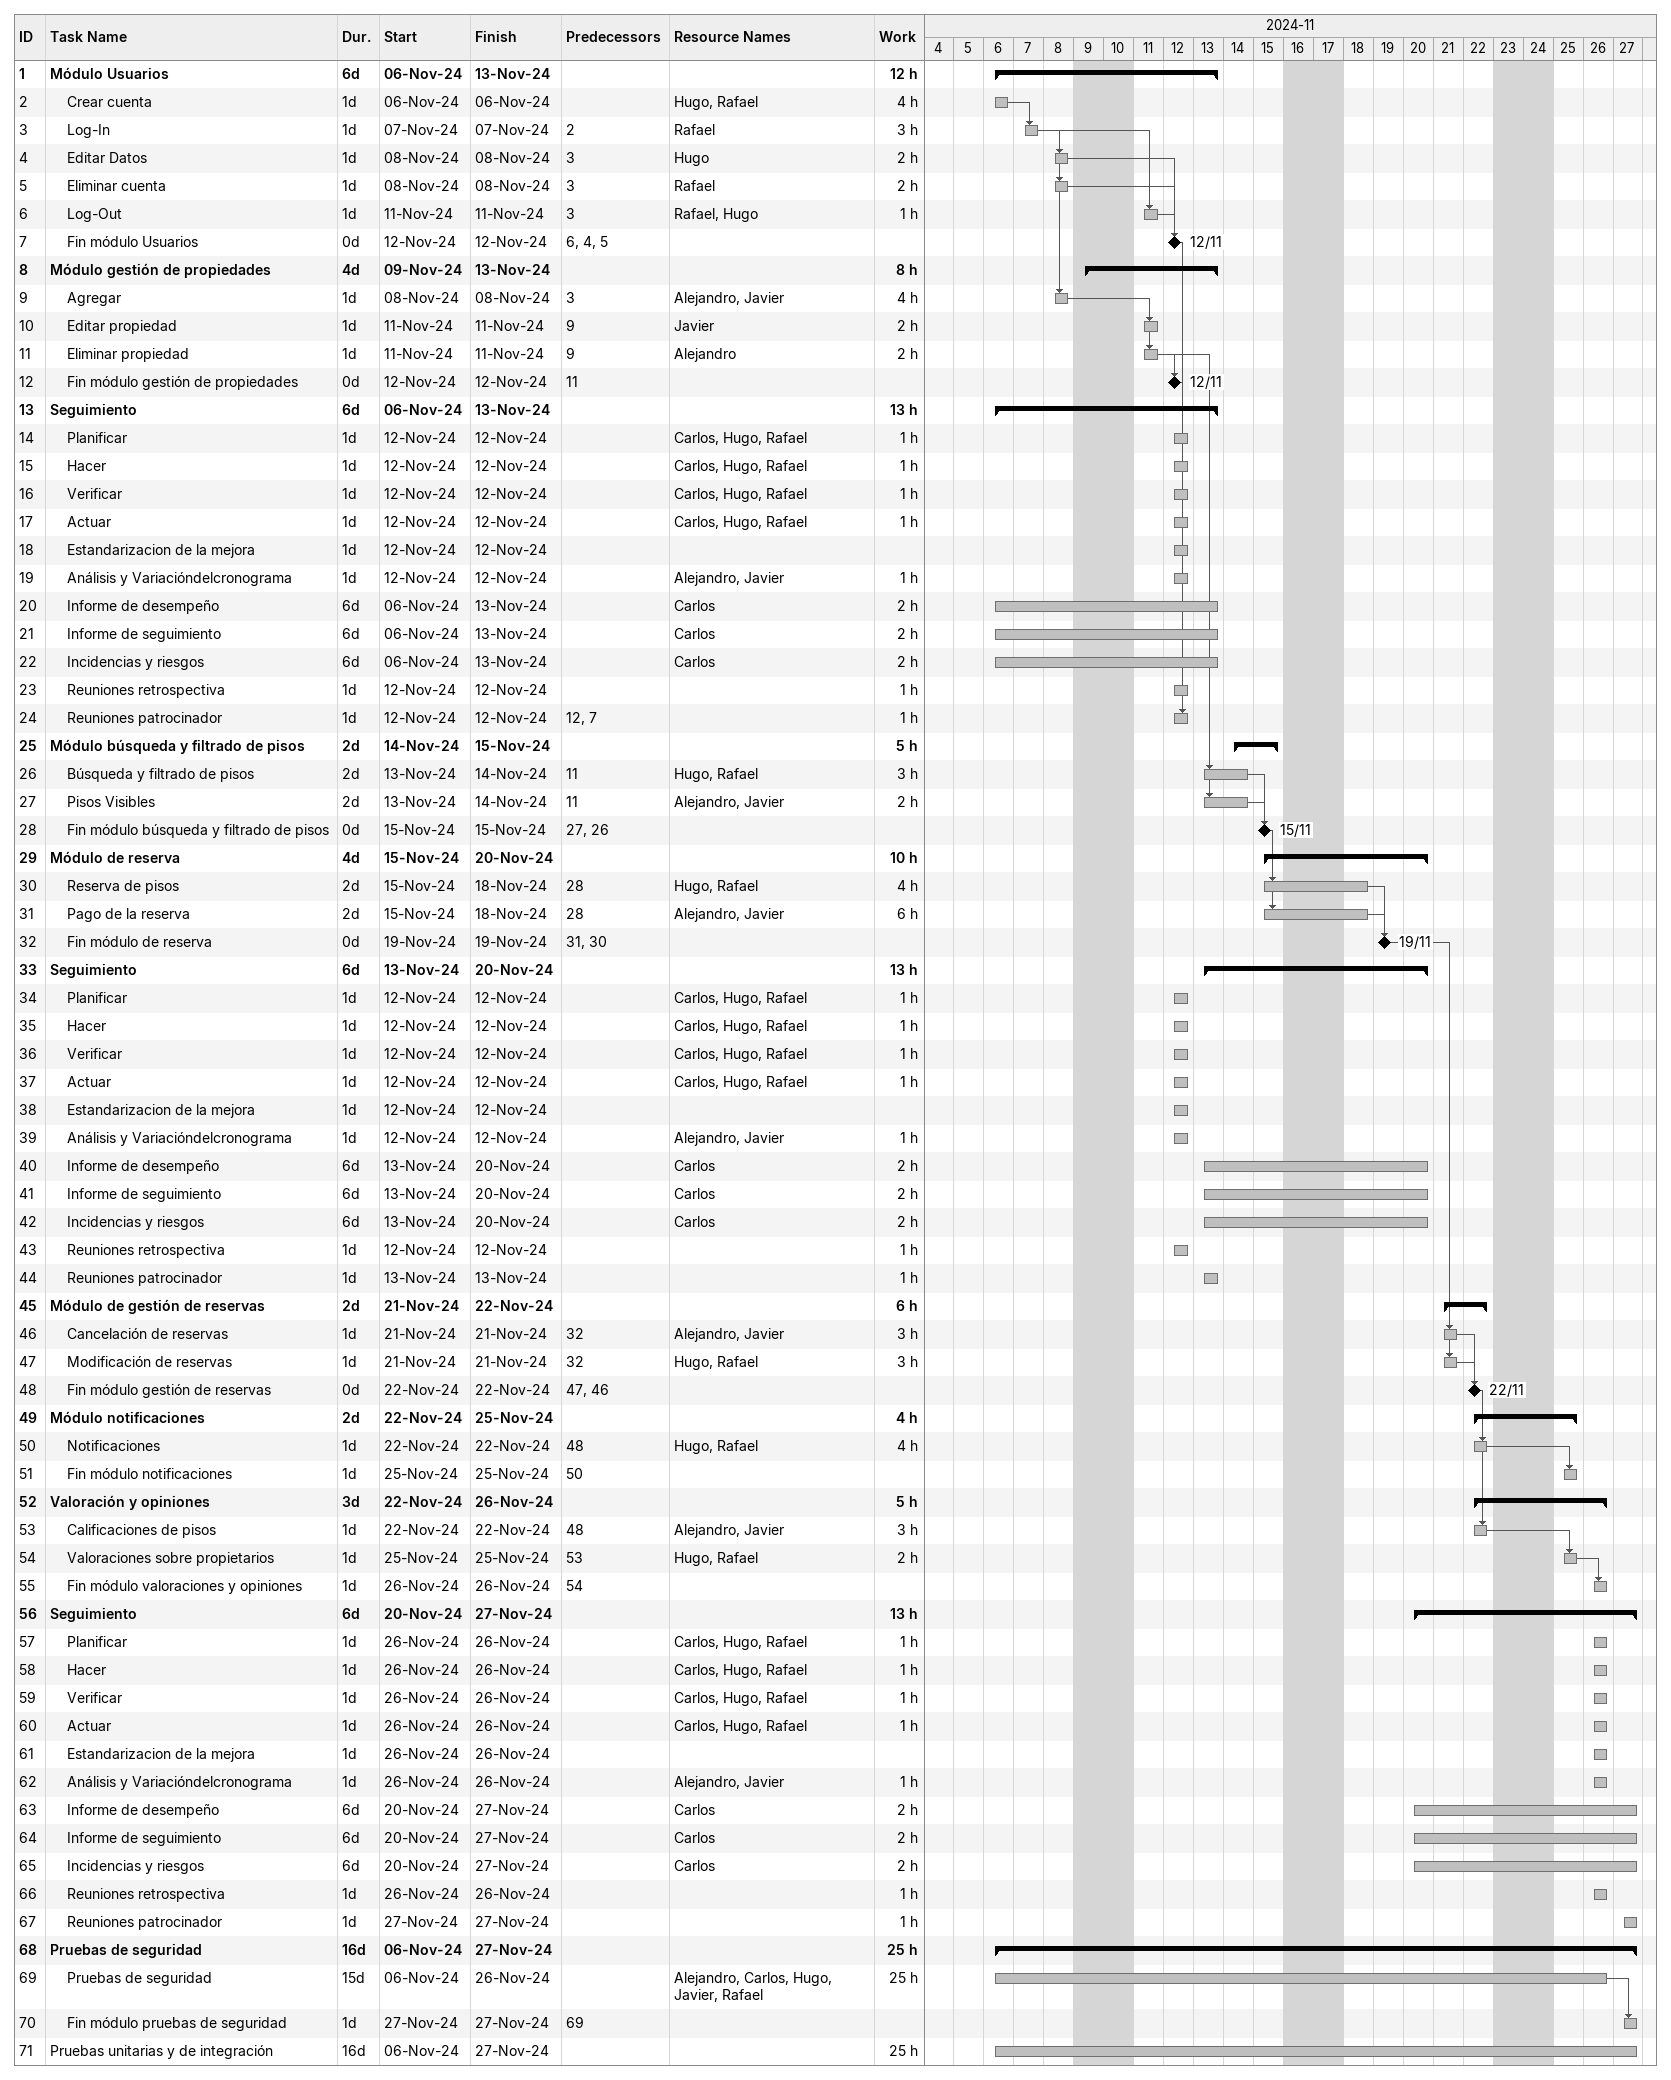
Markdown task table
| ID | Level | Task | Duration | Start | Finish | Predecessors | Resources | Work (h) |
|---|---|---|---|---|---|---|---|---|
| 1 | 1 | **Módulo Usuarios** | 6d | 2024-11-06 | 2024-11-13 |  |  | 12 |
| 2 | 2 | Crear cuenta | 1d | 2024-11-06 | 2024-11-06 |  | Hugo, Rafael | 4 |
| 3 | 2 | Log-In | 1d | 2024-11-07 | 2024-11-07 | 2 | Rafael | 3 |
| 4 | 2 | Editar Datos | 1d | 2024-11-08 | 2024-11-08 | 3 | Hugo | 2 |
| 5 | 2 | Eliminar cuenta | 1d | 2024-11-08 | 2024-11-08 | 3 | Rafael | 2 |
| 6 | 2 | Log-Out | 1d | 2024-11-11 | 2024-11-11 | 3 | Rafael, Hugo | 1 |
| 7 | 2 | Fin módulo Usuarios | 0d | 2024-11-12 | 2024-11-12 | 6, 4, 5 |  |  |
| 8 | 1 | **Módulo gestión de propiedades** | 4d | 2024-11-09 | 2024-11-13 |  |  | 8 |
| 9 | 2 | Agregar | 1d | 2024-11-08 | 2024-11-08 | 3 | Alejandro, Javier | 4 |
| 10 | 2 | Editar propiedad | 1d | 2024-11-11 | 2024-11-11 | 9 | Javier | 2 |
| 11 | 2 | Eliminar propiedad | 1d | 2024-11-11 | 2024-11-11 | 9 | Alejandro | 2 |
| 12 | 2 | Fin módulo gestión de propiedades | 0d | 2024-11-12 | 2024-11-12 | 11 |  |  |
| 13 | 1 | **Seguimiento** | 6d | 2024-11-06 | 2024-11-13 |  |  | 13 |
| 14 | 2 | Planificar | 1d | 2024-11-12 | 2024-11-12 |  | Carlos, Hugo, Rafael | 1 |
| 15 | 2 | Hacer | 1d | 2024-11-12 | 2024-11-12 |  | Carlos, Hugo, Rafael | 1 |
| 16 | 2 | Verificar | 1d | 2024-11-12 | 2024-11-12 |  | Carlos, Hugo, Rafael | 1 |
| 17 | 2 | Actuar | 1d | 2024-11-12 | 2024-11-12 |  | Carlos, Hugo, Rafael | 1 |
| 18 | 2 | Estandarizacion de la mejora | 1d | 2024-11-12 | 2024-11-12 |  |  |  |
| 19 | 2 | Análisis y Variacióndelcronograma | 1d | 2024-11-12 | 2024-11-12 |  | Alejandro, Javier | 1 |
| 20 | 2 | Informe de desempeño | 6d | 2024-11-06 | 2024-11-13 |  | Carlos | 2 |
| 21 | 2 | Informe de seguimiento | 6d | 2024-11-06 | 2024-11-13 |  | Carlos | 2 |
| 22 | 2 | Incidencias y riesgos | 6d | 2024-11-06 | 2024-11-13 |  | Carlos | 2 |
| 23 | 2 | Reuniones retrospectiva | 1d | 2024-11-12 | 2024-11-12 |  |  | 1 |
| 24 | 2 | Reuniones patrocinador | 1d | 2024-11-12 | 2024-11-12 | 12, 7 |  | 1 |
| 25 | 1 | **Módulo búsqueda y filtrado de pisos** | 2d | 2024-11-14 | 2024-11-15 |  |  | 5 |
| 26 | 2 | Búsqueda y filtrado de pisos | 2d | 2024-11-13 | 2024-11-14 | 11 | Hugo, Rafael | 3 |
| 27 | 2 | Pisos Visibles | 2d | 2024-11-13 | 2024-11-14 | 11 | Alejandro, Javier | 2 |
| 28 | 2 | Fin módulo búsqueda y filtrado de pisos | 0d | 2024-11-15 | 2024-11-15 | 27, 26 |  |  |
| 29 | 1 | **Módulo de reserva** | 4d | 2024-11-15 | 2024-11-20 |  |  | 10 |
| 30 | 2 | Reserva de pisos | 2d | 2024-11-15 | 2024-11-18 | 28 | Hugo, Rafael | 4 |
| 31 | 2 | Pago de la reserva | 2d | 2024-11-15 | 2024-11-18 | 28 | Alejandro, Javier | 6 |
| 32 | 2 | Fin módulo de reserva | 0d | 2024-11-19 | 2024-11-19 | 31, 30 |  |  |
| 33 | 1 | **Seguimiento** | 6d | 2024-11-13 | 2024-11-20 |  |  | 13 |
| 34 | 2 | Planificar | 1d | 2024-11-12 | 2024-11-12 |  | Carlos, Hugo, Rafael | 1 |
| 35 | 2 | Hacer | 1d | 2024-11-12 | 2024-11-12 |  | Carlos, Hugo, Rafael | 1 |
| 36 | 2 | Verificar | 1d | 2024-11-12 | 2024-11-12 |  | Carlos, Hugo, Rafael | 1 |
| 37 | 2 | Actuar | 1d | 2024-11-12 | 2024-11-12 |  | Carlos, Hugo, Rafael | 1 |
| 38 | 2 | Estandarizacion de la mejora | 1d | 2024-11-12 | 2024-11-12 |  |  |  |
| 39 | 2 | Análisis y Variacióndelcronograma | 1d | 2024-11-12 | 2024-11-12 |  | Alejandro, Javier | 1 |
| 40 | 2 | Informe de desempeño | 6d | 2024-11-13 | 2024-11-20 |  | Carlos | 2 |
| 41 | 2 | Informe de seguimiento | 6d | 2024-11-13 | 2024-11-20 |  | Carlos | 2 |
| 42 | 2 | Incidencias y riesgos | 6d | 2024-11-13 | 2024-11-20 |  | Carlos | 2 |
| 43 | 2 | Reuniones retrospectiva | 1d | 2024-11-12 | 2024-11-12 |  |  | 1 |
| 44 | 2 | Reuniones patrocinador | 1d | 2024-11-13 | 2024-11-13 |  |  | 1 |
| 45 | 1 | **Módulo de gestión de reservas** | 2d | 2024-11-21 | 2024-11-22 |  |  | 6 |
| 46 | 2 | Cancelación de reservas | 1d | 2024-11-21 | 2024-11-21 | 32 | Alejandro, Javier | 3 |
| 47 | 2 | Modificación de reservas | 1d | 2024-11-21 | 2024-11-21 | 32 | Hugo, Rafael | 3 |
| 48 | 2 | Fin módulo gestión de reservas | 0d | 2024-11-22 | 2024-11-22 | 47, 46 |  |  |
| 49 | 1 | **Módulo notificaciones** | 2d | 2024-11-22 | 2024-11-25 |  |  | 4 |
| 50 | 2 | Notificaciones | 1d | 2024-11-22 | 2024-11-22 | 48 | Hugo, Rafael | 4 |
| 51 | 2 | Fin módulo notificaciones | 1d | 2024-11-25 | 2024-11-25 | 50 |  |  |
| 52 | 1 | **Valoración y opiniones** | 3d | 2024-11-22 | 2024-11-26 |  |  | 5 |
| 53 | 2 | Calificaciones de pisos | 1d | 2024-11-22 | 2024-11-22 | 48 | Alejandro, Javier | 3 |
| 54 | 2 | Valoraciones sobre propietarios | 1d | 2024-11-25 | 2024-11-25 | 53 | Hugo, Rafael | 2 |
| 55 | 2 | Fin módulo valoraciones y opiniones | 1d | 2024-11-26 | 2024-11-26 | 54 |  |  |
| 56 | 1 | **Seguimiento** | 6d | 2024-11-20 | 2024-11-27 |  |  | 13 |
| 57 | 2 | Planificar | 1d | 2024-11-26 | 2024-11-26 |  | Carlos, Hugo, Rafael | 1 |
| 58 | 2 | Hacer | 1d | 2024-11-26 | 2024-11-26 |  | Carlos, Hugo, Rafael | 1 |
| 59 | 2 | Verificar | 1d | 2024-11-26 | 2024-11-26 |  | Carlos, Hugo, Rafael | 1 |
| 60 | 2 | Actuar | 1d | 2024-11-26 | 2024-11-26 |  | Carlos, Hugo, Rafael | 1 |
| 61 | 2 | Estandarizacion de la mejora | 1d | 2024-11-26 | 2024-11-26 |  |  |  |
| 62 | 2 | Análisis y Variacióndelcronograma | 1d | 2024-11-26 | 2024-11-26 |  | Alejandro, Javier | 1 |
| 63 | 2 | Informe de desempeño | 6d | 2024-11-20 | 2024-11-27 |  | Carlos | 2 |
| 64 | 2 | Informe de seguimiento | 6d | 2024-11-20 | 2024-11-27 |  | Carlos | 2 |
| 65 | 2 | Incidencias y riesgos | 6d | 2024-11-20 | 2024-11-27 |  | Carlos | 2 |
| 66 | 2 | Reuniones retrospectiva | 1d | 2024-11-26 | 2024-11-26 |  |  | 1 |
| 67 | 2 | Reuniones patrocinador | 1d | 2024-11-27 | 2024-11-27 |  |  | 1 |
| 68 | 1 | **Pruebas de seguridad** | 16d | 2024-11-06 | 2024-11-27 |  |  | 25 |
| 69 | 2 | Pruebas de seguridad | 15d | 2024-11-06 | 2024-11-26 |  | Alejandro, Carlos, Hugo, Javier, Rafael | 25 |
| 70 | 2 | Fin módulo pruebas de seguridad | 1d | 2024-11-27 | 2024-11-27 | 69 |  |  |
| 71 | 1 | Pruebas unitarias y de integración | 16d | 2024-11-06 | 2024-11-27 |  |  | 25 |
